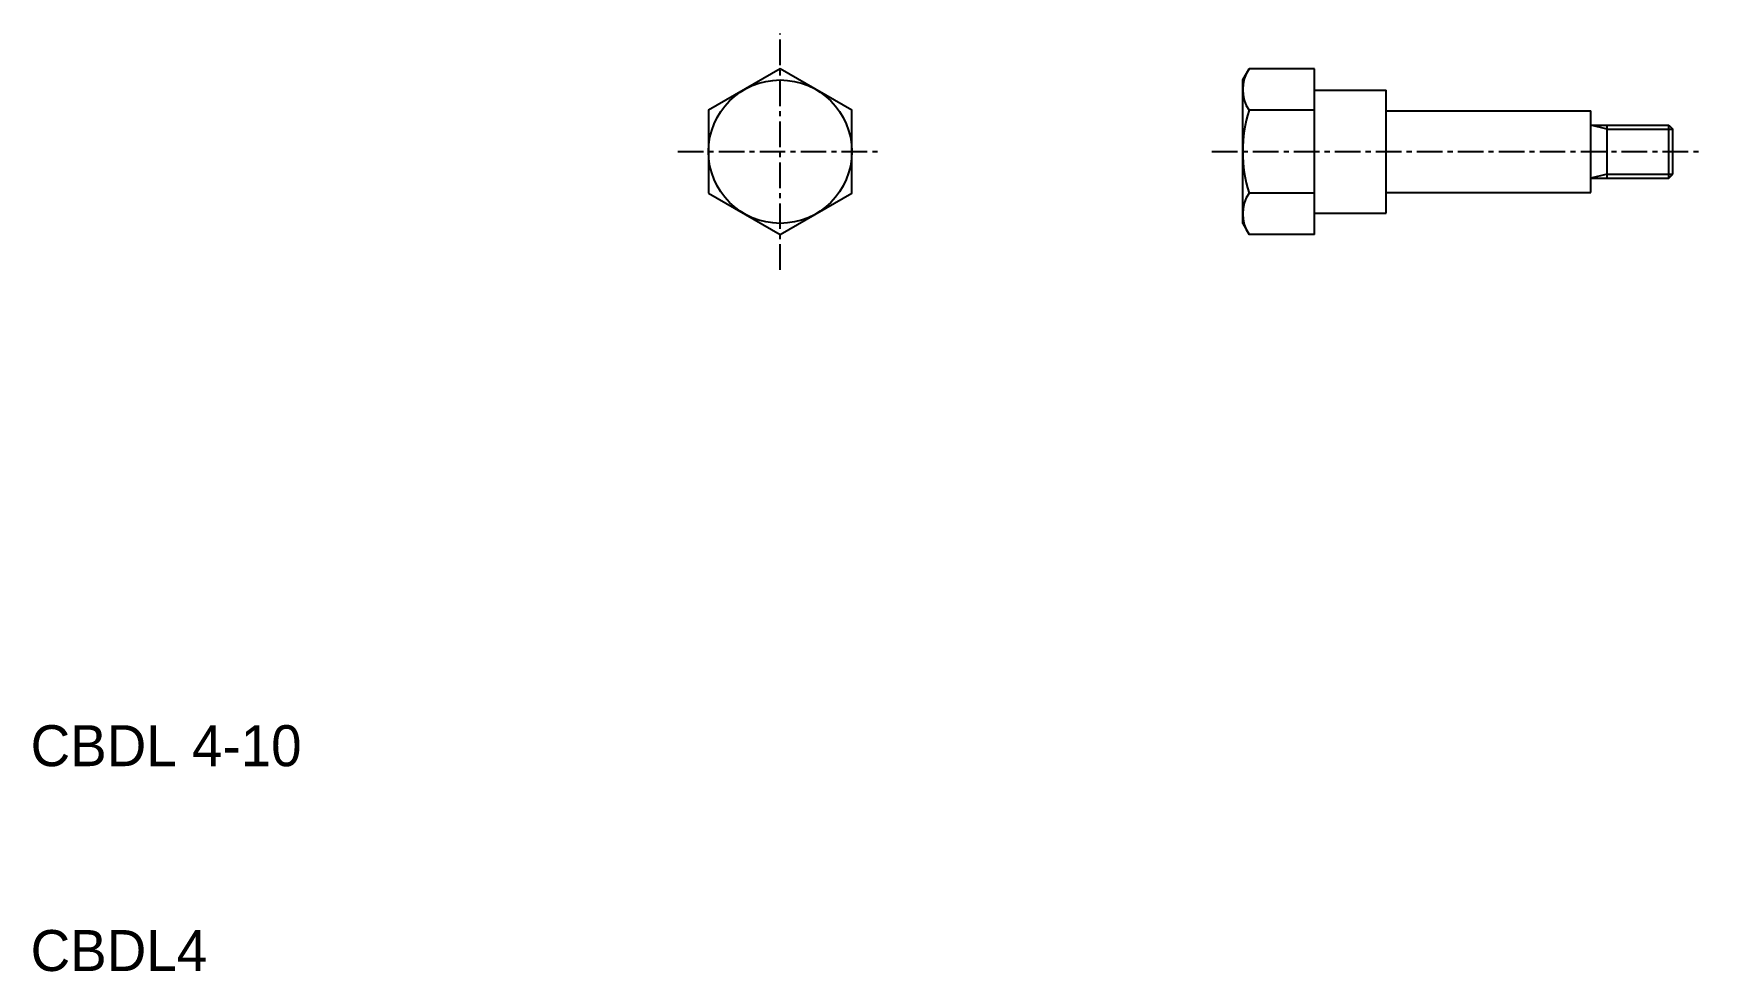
# Model space of a CAD drawing. Extents: x 5.4 to 86.9, y 5.2 to 51.
import ezdxf

# ---------------------------------------------------------------- set-up
doc = ezdxf.new("R2010")
doc.units = 0
doc.linetypes.add('CENTER', pattern=[2, 1.25, -0.25, 0.25, -0.25])
doc.layers.get('0').update_dxf_attribs({"linetype": 'CONTINUOUS'})
doc.layers.add('CENTER', color=1, linetype='CENTER')

msp = doc.modelspace()

# ---------------------------------------------------------------- linework, layer by layer
at = {"color": 7, "linetype": 'CONTINUOUS'}
for p, q in [((64.401, 48.747), (64.714, 49.288)), ((67.901, 49.288), (64.714, 49.288)), ((67.901, 41.205), (67.901, 49.288)), ((64.401, 41.747), (64.401, 48.747)), ((67.901, 48.247), (71.401, 48.247)), ((71.401, 42.247), (71.401, 48.247)), ((67.901, 47.268), (64.714, 47.268)), ((71.401, 47.247), (81.401, 47.247)), ((81.401, 43.247), (81.401, 47.247)), ((81.401, 46.547), (85.206, 46.547)), ((82.201, 43.947), (82.201, 46.547)), ((85.206, 46.547), (85.401, 46.352)), ((85.401, 44.142), (85.401, 46.352)), ((85.206, 43.947), (85.401, 44.142)), ((67.901, 43.226), (64.714, 43.226)), ((71.401, 43.247), (81.401, 43.247)), ((81.401, 43.947), (85.206, 43.947)), ((64.401, 41.747), (64.714, 41.205)), ((67.901, 42.247), (71.401, 42.247)), ((67.901, 41.205), (64.714, 41.205))]:
    msp.add_line(p, q, dxfattribs=at)
at = {"color": 3, "linetype": 'CONTINUOUS'}
for p, q in [((82.201, 46.352), (81.401, 46.547)), ((82.201, 46.352), (85.401, 46.352)), ((82.201, 44.142), (81.401, 43.947)), ((82.201, 44.142), (85.401, 44.142))]:
    msp.add_line(p, q, dxfattribs=at)
at = {"linetype": 'CONTINUOUS'}
msp.add_line((85.206, 43.947), (85.206, 46.547), dxfattribs=at)
at = {"color": 7, "linetype": 'CONTINUOUS'}
msp.add_lwpolyline([(38.321, 43.226), (41.821, 41.205), (45.321, 43.226), (45.321, 47.268), (41.821, 49.288), (38.321, 47.268)], close=True, dxfattribs=at)
msp.add_circle((41.821, 45.247), 3.5, dxfattribs=at)
for centre, radius, start, end in [((66.19, 48.278), 1.789, 145.61575, 214.38425), ((71.089, 45.247), 6.687, 162.41205, 197.58795), ((66.19, 42.216), 1.789, 145.61575, 214.38425)]:
    msp.add_arc(centre, radius, start, end, dxfattribs=at)
at = {"layer": 'CENTER', "color": 1, "linetype": 'CENTER'}
for p, q in [((41.821, 39.473), (41.821, 51.02)), ((36.821, 45.247), (46.821, 45.247)), ((62.901, 45.247), (86.901, 45.247))]:
    msp.add_line(p, q, dxfattribs=at)

# ---------------------------------------------------------------- texts
at = {"color": 7, "linetype": 'CONTINUOUS'}
for s, p in [('CBDL 4-10', (5.227, 15.247)), ('CBDL4', (5.227, 5.247))]:
    msp.add_text(s, height=2, dxfattribs=at).set_placement(p)

doc.saveas('drawing.dxf')
